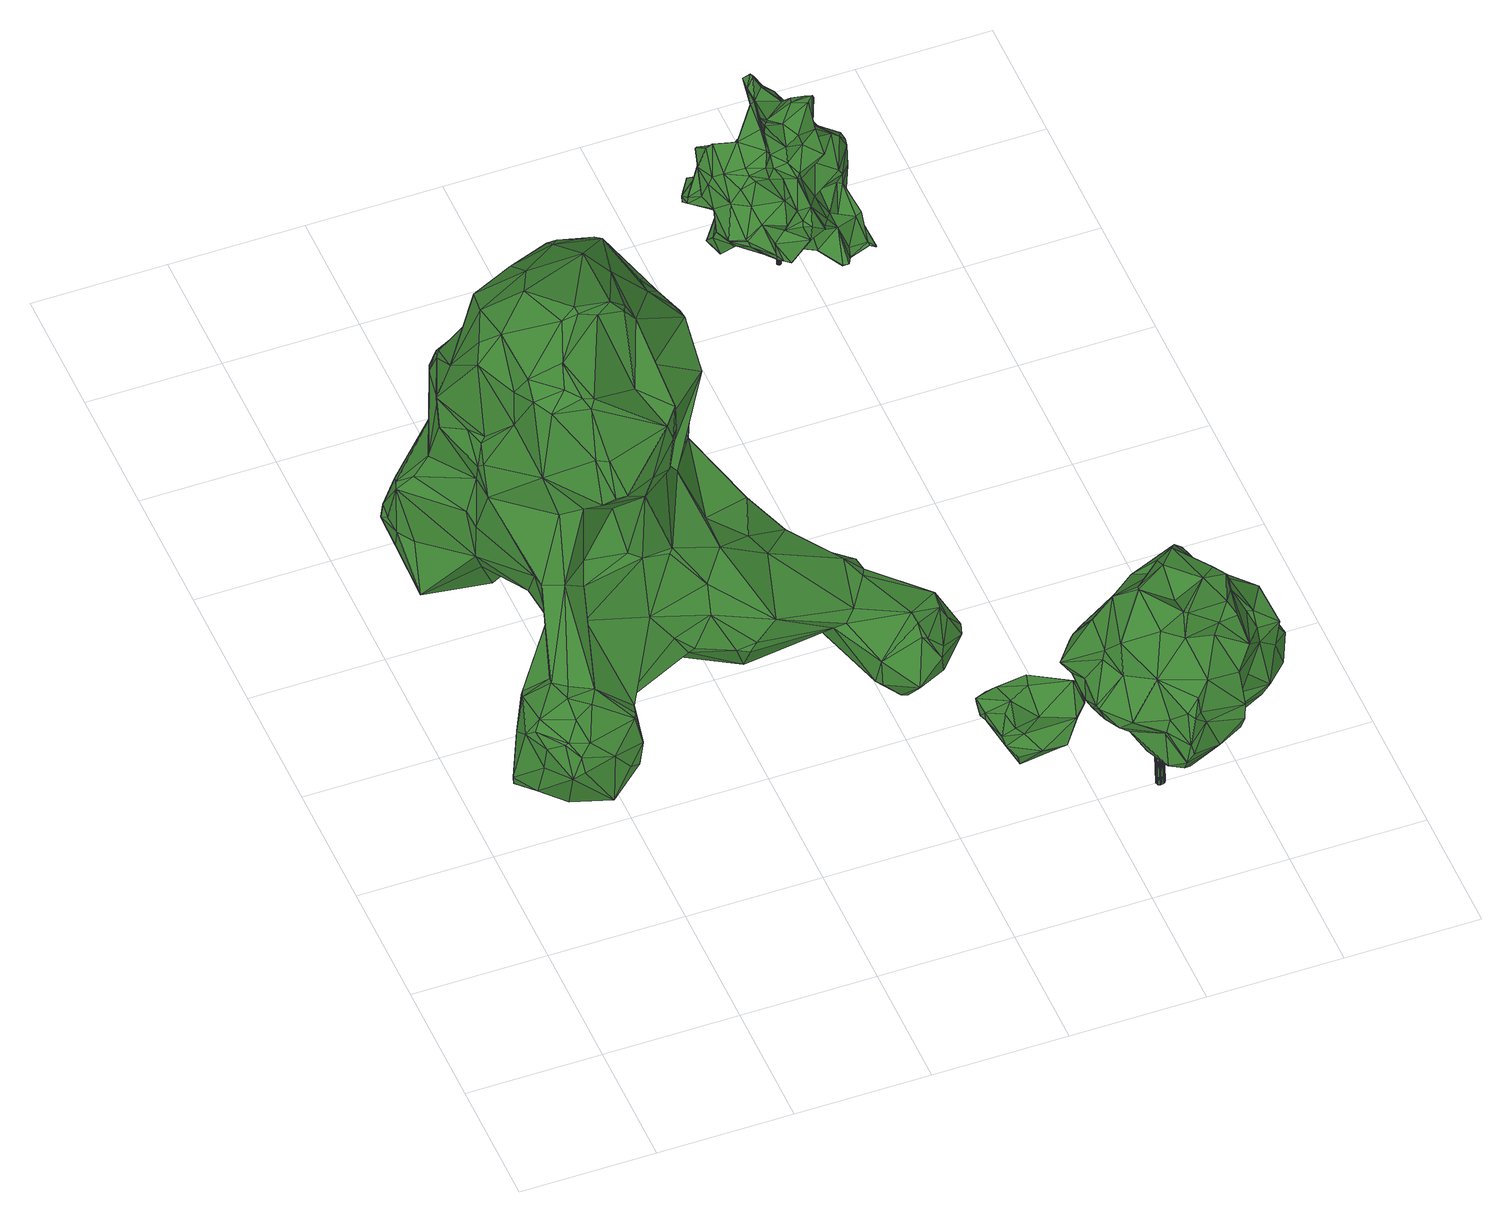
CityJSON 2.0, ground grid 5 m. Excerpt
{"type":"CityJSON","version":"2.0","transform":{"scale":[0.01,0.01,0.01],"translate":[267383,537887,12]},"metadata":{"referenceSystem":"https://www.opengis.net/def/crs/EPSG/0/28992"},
"CityObjects":{
"tree1":{"type":"SolitaryVegetationObject","attributes":{"gtid":218,"crown_width_m":15.6,"crown_median_z":18.34,"crown_r50_m":0.395,"crown_porosity":0.884,"trunk_H_m":5.6,"trunk_DBH_m":0.686,"trunk_radius_m":0.343,"trunk_base_height_m":12.74,"original_gtid":"218"},"geometry":[{"type":"Solid","lod":"3","boundaries":[[[[0,1,2]],[[3,1,0]],[[4,5,6]],[[7,8,9]],[[10,11,12]],[[13,14,15]],[[4,11,5]],[[16,17,18]],[[19,20,21]],[[22,23,24]],[[25,26,27]],[[28,27,26]],[[29,30,31]],[[32,33,34]],[[35,36,37]],[[38,39,40]],[[38,41,39]],[[21,42,43]],[[44,45,46]],[[47,48,49]],[[50,51,52]],[[53,54,55]],[[56,57,58]],[[59,60,61]],[[30,62,31]],[[45,18,17]],[[63,64,65]],[[19,66,67]],[[68,44,69]],[[44,46,69]],[[3,66,19]],[[70,71,72]],[[17,73,45]],[[74,71,73]],[[74,73,75]],[[76,34,77]],[[76,77,78]],[[3,19,79]],[[80,81,82]],[[83,13,76]],[[84,85,52]],[[86,87,18]],[[78,83,76]],[[78,54,83]],[[57,88,58]],[[89,56,90]],[[89,90,91]],[[92,93,94]],[[95,96,97]],[[98,55,99]],[[66,0,67]],[[22,2,1]],[[3,23,1]],[[96,100,101]],[[102,103,104]],[[105,106,107]],[[108,109,110]],[[5,111,6]],[[33,98,99]],[[20,42,21]],[[71,112,72]],[[113,114,115]],[[116,117,64]],[[86,118,87]],[[119,120,121]],[[38,40,41]],[[122,49,108]],[[123,124,125]],[[55,54,78]],[[126,35,127]],[[55,98,53]],[[128,129,130]],[[113,32,131]],[[93,132,133]],[[134,135,136]],[[137,138,139]],[[140,141,142]],[[143,144,139]],[[72,112,49]],[[55,78,99]],[[145,146,30]],[[146,147,30]],[[148,84,149]],[[8,120,150]],[[137,151,152]],[[70,153,154]],[[70,154,71]],[[53,98,114]],[[54,155,156]],[[157,155,54]],[[158,90,159]],[[160,161,67]],[[93,133,94]],[[75,141,162]],[[16,18,87]],[[163,114,113]],[[153,59,61]],[[153,61,154]],[[61,60,46]],[[32,115,33]],[[113,115,32]],[[142,16,140]],[[164,165,166]],[[167,168,169]],[[169,170,167]],[[114,98,115]],[[33,115,98]],[[171,172,173]],[[109,174,175]],[[109,175,176]],[[50,177,51]],[[178,136,135]],[[179,180,181]],[[179,164,180]],[[182,183,184]],[[134,185,186]],[[186,58,88]],[[186,88,134]],[[57,135,88]],[[178,187,188]],[[189,79,190]],[[180,132,191]],[[192,191,132]],[[178,193,187]],[[137,29,151]],[[194,177,50]],[[194,50,195]],[[196,197,198]],[[32,13,199]],[[88,135,134]],[[200,201,202]],[[30,29,137]],[[144,30,137]],[[100,39,41]],[[34,13,32]],[[139,144,137]],[[182,184,166]],[[152,138,137]],[[138,152,203]],[[203,152,178]],[[178,152,193]],[[56,58,204]],[[161,197,196]],[[111,198,197]],[[125,205,123]],[[206,205,125]],[[193,151,207]],[[193,152,151]],[[35,155,157]],[[37,155,35]],[[29,31,208]],[[203,209,138]],[[210,41,40]],[[203,135,57]],[[178,135,203]],[[143,139,91]],[[147,208,62]],[[211,212,52]],[[122,213,214]],[[215,213,122]],[[145,212,146]],[[89,57,56]],[[99,77,33]],[[33,77,34]],[[146,212,211]],[[147,62,30]],[[31,62,208]],[[179,181,216]],[[86,18,45]],[[183,90,56]],[[159,90,183]],[[217,51,218]],[[91,158,143]],[[188,136,178]],[[219,220,215]],[[199,13,221]],[[222,167,170]],[[164,133,180]],[[142,17,16]],[[99,78,77]],[[59,105,223]],[[46,73,61]],[[130,224,225]],[[226,96,227]],[[183,81,80]],[[164,184,80]],[[186,185,228]],[[229,185,134]],[[230,191,192]],[[84,200,85]],[[202,85,200]],[[190,79,231]],[[232,226,233]],[[186,228,204]],[[212,234,52]],[[130,129,235]],[[114,157,53]],[[110,236,237]],[[164,166,184]],[[183,204,81]],[[56,204,183]],[[81,204,228]],[[186,204,58]],[[207,237,236]],[[11,2,22]],[[82,81,228]],[[213,208,147]],[[151,29,219]],[[80,184,183]],[[192,238,190]],[[208,220,29]],[[219,29,220]],[[207,151,219]],[[122,108,215]],[[120,239,150]],[[240,239,120]],[[241,200,148]],[[84,148,200]],[[229,242,185]],[[243,244,162]],[[243,162,141]],[[100,96,245]],[[246,247,87]],[[75,142,141]],[[180,248,181]],[[73,17,249]],[[102,250,103]],[[230,192,251]],[[245,104,103]],[[252,253,224]],[[45,44,86]],[[12,63,65]],[[12,65,10]],[[108,174,109]],[[128,130,225]],[[6,0,4]],[[254,216,248]],[[255,159,256]],[[189,24,23]],[[110,109,176]],[[41,210,69]],[[66,3,0]],[[67,42,20]],[[67,0,160]],[[6,160,0]],[[177,257,258]],[[67,20,19]],[[24,11,22]],[[217,105,259]],[[153,259,105]],[[10,65,198]],[[54,156,83]],[[83,156,129]],[[5,11,10]],[[160,6,260]],[[24,12,11]],[[261,107,258]],[[111,5,10]],[[231,19,21]],[[108,112,174]],[[69,223,262]],[[245,226,232]],[[219,237,207]],[[130,263,224]],[[235,263,130]],[[264,250,102]],[[28,26,126]],[[101,262,107]],[[216,128,225]],[[118,86,68]],[[86,44,68]],[[158,91,90]],[[132,180,133]],[[176,123,236]],[[101,100,41]],[[197,160,260]],[[197,260,111]],[[174,265,175]],[[120,7,121]],[[225,253,195]],[[199,221,131]],[[89,209,57]],[[191,248,180]],[[261,258,257]],[[10,198,111]],[[107,218,258]],[[231,192,190]],[[245,96,226]],[[193,207,236]],[[170,192,132]],[[16,266,140]],[[190,238,189]],[[32,199,131]],[[220,267,215]],[[232,150,104]],[[215,267,213]],[[195,50,202]],[[28,268,227]],[[114,163,157]],[[181,248,216]],[[252,257,177]],[[139,209,89]],[[183,182,159]],[[125,171,206]],[[222,170,92]],[[148,149,241]],[[170,93,92]],[[238,169,24]],[[177,195,253]],[[177,253,252]],[[119,121,254]],[[245,232,104]],[[254,269,128]],[[96,95,227]],[[128,216,254]],[[161,160,197]],[[16,87,266]],[[101,107,97]],[[261,97,107]],[[8,15,9]],[[51,177,258]],[[9,15,269]],[[141,140,270]],[[141,270,243]],[[21,43,230]],[[28,126,268]],[[67,161,43]],[[67,43,42]],[[117,271,64]],[[255,165,202]],[[244,265,162]],[[129,14,83]],[[83,14,13]],[[211,272,146]],[[150,102,104]],[[225,179,216]],[[39,100,245]],[[103,39,245]],[[232,233,150]],[[60,69,46]],[[43,240,230]],[[119,240,120]],[[196,198,271]],[[110,237,108]],[[21,251,231]],[[21,230,251]],[[217,272,211]],[[105,107,223]],[[43,161,240]],[[243,247,246]],[[171,273,206]],[[153,105,59]],[[108,49,112]],[[75,265,74]],[[162,265,75]],[[221,274,131]],[[147,146,272]],[[76,13,34]],[[262,223,107]],[[60,223,69]],[[59,223,60]],[[217,211,51]],[[158,200,241]],[[158,241,144]],[[144,241,30]],[[269,254,7]],[[269,7,9]],[[224,263,252]],[[202,50,85]],[[8,150,233]],[[57,209,203]],[[235,156,155]],[[12,24,169]],[[189,238,24]],[[12,169,168]],[[103,250,39]],[[22,1,23]],[[111,260,6]],[[7,120,8]],[[116,273,275]],[[116,167,273]],[[191,230,248]],[[246,116,275]],[[276,126,127]],[[129,128,14]],[[128,15,14]],[[277,47,272]],[[147,272,47]],[[166,256,182]],[[52,51,211]],[[231,251,192]],[[254,121,7]],[[278,244,172]],[[74,265,112]],[[112,265,174]],[[118,40,279]],[[252,263,25]],[[27,252,25]],[[273,167,222]],[[246,275,173]],[[116,246,117]],[[0,2,4]],[[4,2,11]],[[243,246,173]],[[28,95,27]],[[37,26,235]],[[41,262,101]],[[69,262,41]],[[235,155,37]],[[85,50,52]],[[92,280,185]],[[138,209,139]],[[144,143,158]],[[201,200,158]],[[201,158,159]],[[150,239,102]],[[256,165,255]],[[256,166,165]],[[228,280,82]],[[92,185,222]],[[68,281,118]],[[119,254,248]],[[273,222,185]],[[228,185,280]],[[282,233,227]],[[221,13,15]],[[177,194,283]],[[195,283,194]],[[195,177,283]],[[170,284,192]],[[238,192,284]],[[134,136,229]],[[258,218,51]],[[247,243,266]],[[247,266,87]],[[71,154,73]],[[74,112,71]],[[61,73,154]],[[45,73,46]],[[279,285,118]],[[117,285,279]],[[118,285,87]],[[246,285,117]],[[87,285,246]],[[93,170,132]],[[214,47,49]],[[213,47,214]],[[139,89,91]],[[147,47,213]],[[17,286,249]],[[65,64,198]],[[198,64,271]],[[227,95,28]],[[227,233,226]],[[240,119,248]],[[240,248,230]],[[264,287,271]],[[264,271,250]],[[116,64,167]],[[126,276,233]],[[276,221,15]],[[276,15,8]],[[101,97,96]],[[266,243,270]],[[266,270,140]],[[218,106,217]],[[218,107,106]],[[105,217,106]],[[278,171,125]],[[269,15,128]],[[159,182,256]],[[73,249,286]],[[185,242,273]],[[273,242,206]],[[82,280,80]],[[280,92,164]],[[80,280,164]],[[195,165,179]],[[195,179,225]],[[159,255,201]],[[202,201,255]],[[40,118,281]],[[40,281,210]],[[69,210,281]],[[35,26,36]],[[126,26,35]],[[157,54,53]],[[238,284,169]],[[63,168,64]],[[25,263,26]],[[263,235,26]],[[213,267,208]],[[212,145,234]],[[75,286,142]],[[257,27,97]],[[27,257,252]],[[257,97,261]],[[27,95,97]],[[72,288,70]],[[173,172,243]],[[35,274,127]],[[127,274,276]],[[113,274,163]],[[131,274,113]],[[221,276,274]],[[169,284,170]],[[12,168,63]],[[75,73,286]],[[17,142,286]],[[215,108,237]],[[215,237,219]],[[124,176,175]],[[36,26,37]],[[187,236,188]],[[123,188,236]],[[176,236,110]],[[274,157,163]],[[274,35,157]],[[229,188,289]],[[187,193,236]],[[229,290,242]],[[229,289,290]],[[291,195,202]],[[49,122,214]],[[224,253,225]],[[167,64,168]],[[164,179,165]],[[164,94,133]],[[291,202,165]],[[291,165,195]],[[124,123,176]],[[277,272,259]],[[272,217,259]],[[277,259,48]],[[68,69,281]],[[220,208,267]],[[229,136,188]],[[277,48,47]],[[268,282,227]],[[243,172,244]],[[259,153,288]],[[268,126,282]],[[196,271,287]],[[117,292,271]],[[250,271,292]],[[250,292,39]],[[279,292,117]],[[40,39,292]],[[40,292,279]],[[164,92,94]],[[196,287,161]],[[161,287,240]],[[240,287,239]],[[102,239,287]],[[264,102,287]],[[30,241,293]],[[52,234,84]],[[149,84,234]],[[145,30,293]],[[235,129,156]],[[8,233,276]],[[282,126,233]],[[70,288,153]],[[275,273,171]],[[275,171,173]],[[205,206,290]],[[205,290,289]],[[242,290,206]],[[125,124,278]],[[244,278,265]],[[175,265,278]],[[175,278,124]],[[278,172,171]],[[259,288,48]],[[49,288,72]],[[48,288,49]],[[205,289,123]],[[289,188,123]],[[145,293,149]],[[293,241,149]],[[23,3,79]],[[23,79,189]],[[149,234,145]],[[231,79,19]],[[294,295,296]],[[294,296,297]],[[297,296,298]],[[297,298,299]],[[296,295,300]],[[296,300,298]],[[298,300,301]],[[298,301,299]],[[300,295,302]],[[300,302,301]],[[301,302,303]],[[301,303,299]],[[302,295,304]],[[302,304,303]],[[303,304,305]],[[303,305,299]],[[304,295,306]],[[304,306,305]],[[305,306,307]],[[305,307,299]],[[306,295,308]],[[306,308,307]],[[307,308,309]],[[307,309,299]],[[308,295,310]],[[308,310,309]],[[309,310,311]],[[309,311,299]],[[310,295,312]],[[310,312,311]],[[311,312,313]],[[311,313,299]],[[312,295,314]],[[312,314,313]],[[313,314,315]],[[313,315,299]],[[314,295,316]],[[314,316,315]],[[315,316,317]],[[315,317,299]],[[316,295,318]],[[316,318,317]],[[317,318,319]],[[317,319,299]],[[318,295,320]],[[318,320,319]],[[319,320,321]],[[319,321,299]],[[320,295,322]],[[320,322,321]],[[321,322,323]],[[321,323,299]],[[322,295,324]],[[322,324,323]],[[323,324,325]],[[323,325,299]],[[324,295,326]],[[324,326,325]],[[325,326,327]],[[325,327,299]],[[326,295,328]],[[326,328,327]],[[327,328,329]],[[327,329,299]],[[328,295,330]],[[328,330,329]],[[329,330,331]],[[329,331,299]],[[330,295,332]],[[330,332,331]],[[331,332,333]],[[331,333,299]],[[332,295,334]],[[332,334,333]],[[333,334,335]],[[333,335,299]],[[334,295,336]],[[334,336,335]],[[335,336,337]],[[335,337,299]],[[336,295,338]],[[336,338,337]],[[337,338,339]],[[337,339,299]],[[338,295,340]],[[338,340,339]],[[339,340,341]],[[339,341,299]],[[340,295,342]],[[340,342,341]],[[341,342,343]],[[341,343,299]],[[342,295,294]],[[342,294,343]],[[343,294,297]],[[343,297,299]]]]}]},
"tree2":{"type":"SolitaryVegetationObject","attributes":{"gtid":404,"crown_width_m":8.25,"crown_median_z":17.78,"crown_r50_m":0.301,"crown_porosity":0.907,"trunk_H_m":5.04,"trunk_DBH_m":0.316,"trunk_radius_m":0.158,"trunk_base_height_m":12.74,"original_gtid":"405"},"geometry":[{"type":"Solid","lod":"3","boundaries":[[[[344,345,346]],[[347,348,349]],[[350,351,352]],[[353,354,355]],[[352,349,356]],[[346,357,344]],[[358,359,360]],[[351,361,352]],[[362,363,364]],[[365,366,367]],[[368,348,369]],[[370,371,372]],[[359,369,373]],[[374,375,376]],[[377,374,376]],[[378,379,380]],[[381,382,383]],[[369,347,373]],[[384,385,386]],[[387,388,389]],[[390,391,392]],[[393,394,395]],[[393,396,397]],[[398,399,400]],[[401,402,403]],[[404,405,371]],[[406,407,408]],[[405,409,410]],[[375,411,376]],[[412,413,414]],[[415,380,416]],[[365,379,378]],[[378,380,417]],[[418,419,420]],[[421,422,385]],[[423,424,425]],[[424,426,425]],[[427,420,428]],[[427,429,430]],[[430,429,431]],[[432,433,397]],[[434,435,436]],[[413,437,438]],[[403,402,439]],[[440,384,441]],[[442,443,444]],[[445,446,447]],[[447,446,344]],[[349,348,356]],[[400,448,449]],[[372,377,450]],[[451,452,453]],[[454,455,401]],[[361,351,456]],[[386,457,458]],[[459,457,386]],[[445,432,460]],[[353,461,462]],[[461,463,462]],[[368,356,348]],[[396,464,460]],[[465,429,466]],[[419,467,437]],[[468,469,470]],[[397,394,393]],[[471,472,434]],[[473,452,400]],[[400,452,451]],[[402,401,455]],[[349,361,474]],[[475,412,414]],[[455,454,476]],[[435,412,436]],[[477,478,440]],[[374,377,479]],[[420,430,480]],[[393,481,464]],[[374,479,421]],[[347,369,348]],[[385,473,482]],[[385,482,386]],[[483,373,355]],[[484,354,353]],[[480,430,431]],[[480,431,458]],[[404,409,405]],[[413,412,465]],[[435,465,412]],[[485,486,487]],[[488,357,346]],[[425,463,489]],[[388,478,477]],[[375,490,411]],[[491,482,473]],[[390,395,492]],[[493,494,448]],[[495,420,480]],[[444,443,371]],[[386,482,459]],[[368,369,414]],[[369,475,414]],[[496,456,351]],[[377,497,498]],[[377,498,479]],[[499,498,497]],[[433,432,488]],[[464,500,501]],[[433,502,394]],[[465,477,440]],[[503,488,504]],[[393,464,396]],[[437,467,438]],[[440,478,391]],[[373,483,359]],[[505,450,506]],[[430,420,427]],[[438,414,413]],[[368,414,438]],[[469,439,507]],[[432,508,488]],[[415,417,380]],[[492,391,390]],[[395,390,393]],[[355,354,483]],[[434,501,435]],[[411,509,376]],[[506,509,411]],[[498,453,479]],[[498,499,453]],[[510,469,507]],[[511,512,496]],[[363,496,512]],[[470,469,510]],[[387,389,513]],[[513,500,387]],[[481,387,464]],[[505,489,409]],[[449,514,495]],[[502,395,394]],[[465,440,429]],[[458,431,386]],[[375,515,490]],[[397,433,394]],[[516,517,518]],[[460,397,396]],[[432,397,460]],[[508,357,488]],[[519,493,520]],[[504,488,346]],[[380,379,365]],[[521,372,443]],[[522,515,523]],[[449,448,494]],[[376,524,450]],[[506,450,524]],[[525,446,445]],[[454,526,527]],[[507,476,510]],[[382,454,401]],[[496,362,456]],[[496,351,511]],[[377,372,497]],[[471,436,528]],[[471,434,436]],[[523,421,529]],[[456,362,530]],[[508,447,357]],[[363,409,364]],[[476,454,527]],[[505,409,404]],[[383,531,416]],[[352,361,349]],[[474,361,456]],[[421,523,374]],[[445,447,432]],[[520,532,533]],[[520,533,406]],[[511,405,512]],[[415,416,531]],[[371,405,534]],[[378,417,535]],[[533,532,511]],[[370,404,371]],[[536,537,470]],[[356,408,538]],[[485,487,484]],[[349,474,355]],[[365,539,380]],[[416,380,539]],[[491,540,457]],[[488,503,490]],[[488,490,515]],[[456,530,474]],[[382,526,454]],[[353,541,461]],[[542,543,462]],[[544,545,546]],[[516,545,544]],[[363,362,496]],[[403,531,401]],[[517,544,547]],[[401,531,382]],[[539,381,416]],[[399,548,549]],[[518,366,550]],[[550,366,365]],[[378,550,365]],[[372,450,370]],[[388,477,389]],[[537,516,518]],[[489,505,425]],[[489,364,409]],[[488,522,433]],[[403,415,531]],[[383,382,531]],[[551,461,541]],[[551,489,461]],[[489,551,364]],[[528,487,552]],[[367,366,547]],[[517,547,366]],[[516,537,553]],[[497,521,499]],[[468,554,439]],[[547,544,367]],[[371,443,372]],[[497,372,521]],[[366,518,517]],[[544,517,516]],[[494,493,519]],[[425,505,423]],[[491,400,540]],[[442,398,451]],[[442,451,499]],[[349,355,347]],[[471,552,486]],[[424,555,345]],[[476,536,510]],[[468,439,469]],[[462,484,353]],[[345,503,504]],[[346,345,504]],[[490,345,556]],[[416,381,383]],[[535,468,557]],[[528,552,471]],[[470,557,468]],[[558,438,467]],[[511,350,533]],[[406,519,520]],[[532,520,548]],[[360,359,483]],[[483,354,484]],[[487,483,484]],[[499,521,442]],[[544,546,367]],[[386,441,384]],[[398,400,451]],[[536,553,537]],[[551,541,530]],[[530,541,353]],[[345,543,424]],[[407,538,408]],[[377,376,450]],[[558,559,408]],[[558,408,438]],[[347,355,373]],[[420,495,514]],[[420,514,418]],[[465,389,477]],[[387,500,464]],[[495,480,457]],[[432,447,508]],[[351,350,511]],[[513,435,500]],[[501,500,435]],[[560,453,452]],[[560,452,473]],[[418,519,406]],[[522,488,515]],[[447,344,357]],[[460,501,472]],[[460,472,445]],[[525,472,471]],[[445,472,525]],[[533,350,407]],[[350,538,407]],[[479,422,421]],[[424,542,426]],[[391,492,384]],[[459,482,491]],[[406,533,407]],[[353,474,530]],[[422,560,473]],[[521,443,442]],[[355,474,353]],[[417,415,561]],[[419,418,559]],[[449,519,514]],[[449,494,519]],[[514,519,418]],[[400,491,473]],[[492,395,529]],[[390,392,393]],[[481,393,392]],[[458,457,480]],[[466,429,427]],[[463,426,542]],[[536,470,510]],[[374,523,375]],[[459,491,457]],[[413,466,437]],[[427,437,466]],[[465,466,413]],[[440,441,429]],[[527,536,476]],[[527,553,536]],[[546,527,526]],[[527,546,553]],[[431,441,386]],[[554,403,439]],[[553,545,516]],[[356,538,352]],[[350,352,538]],[[545,553,546]],[[532,548,511]],[[534,511,548]],[[434,472,501]],[[562,385,492]],[[492,385,384]],[[421,385,562]],[[421,562,492]],[[473,385,422]],[[403,554,561]],[[453,422,479]],[[485,484,462]],[[360,487,528]],[[417,561,535]],[[419,559,467]],[[558,467,559]],[[345,344,543]],[[462,463,542]],[[490,503,345]],[[460,464,501]],[[461,489,463]],[[499,451,453]],[[556,411,490]],[[423,411,556]],[[534,548,444]],[[534,405,511]],[[364,551,530]],[[364,530,362]],[[426,463,425]],[[431,429,441]],[[520,549,548]],[[404,450,505]],[[370,450,404]],[[535,550,378]],[[520,493,549]],[[442,399,398]],[[444,399,442]],[[356,563,408]],[[368,563,356]],[[528,436,564]],[[358,360,564]],[[528,564,360]],[[358,564,475]],[[475,564,412]],[[539,365,367]],[[483,487,360]],[[371,534,444]],[[476,507,439]],[[455,439,402]],[[476,439,455]],[[522,523,395]],[[515,375,523]],[[363,410,409]],[[399,549,493]],[[446,565,566]],[[471,565,525]],[[403,561,415]],[[446,525,565]],[[412,564,436]],[[485,566,565]],[[495,540,449]],[[400,449,540]],[[493,448,399]],[[457,540,495]],[[399,448,400]],[[485,462,566]],[[485,565,486]],[[344,446,543]],[[446,566,543]],[[358,369,359]],[[358,475,369]],[[438,563,368]],[[408,563,438]],[[406,559,418]],[[408,559,406]],[[512,410,363]],[[505,506,423]],[[444,548,399]],[[524,376,509]],[[423,506,411]],[[470,567,557]],[[550,567,518]],[[539,367,568]],[[392,391,478]],[[392,478,388]],[[481,392,387]],[[388,387,392]],[[465,513,389]],[[465,435,513]],[[502,522,395]],[[384,440,391]],[[565,471,486]],[[552,487,486]],[[535,561,468]],[[468,561,554]],[[524,509,506]],[[405,410,512]],[[539,568,381]],[[382,568,526]],[[382,381,568]],[[367,546,568]],[[526,568,546]],[[523,529,395]],[[492,529,421]],[[419,428,420]],[[427,428,437]],[[437,428,419]],[[462,543,566]],[[433,522,502]],[[542,424,543]],[[422,453,560]],[[423,555,424]],[[345,555,556]],[[556,555,423]],[[537,567,470]],[[537,518,567]],[[557,567,535]],[[535,567,550]],[[569,570,571]],[[569,571,572]],[[572,571,573]],[[572,573,574]],[[571,570,575]],[[571,575,573]],[[573,575,576]],[[573,576,574]],[[575,570,577]],[[575,577,576]],[[576,577,578]],[[576,578,574]],[[577,570,579]],[[577,579,578]],[[578,579,580]],[[578,580,574]],[[579,570,581]],[[579,581,580]],[[580,581,582]],[[580,582,574]],[[581,570,583]],[[581,583,582]],[[582,583,584]],[[582,584,574]],[[583,570,585]],[[583,585,584]],[[584,585,586]],[[584,586,574]],[[585,570,587]],[[585,587,586]],[[586,587,588]],[[586,588,574]],[[587,570,589]],[[587,589,588]],[[588,589,590]],[[588,590,574]],[[589,570,591]],[[589,591,590]],[[590,591,592]],[[590,592,574]],[[591,570,593]],[[591,593,592]],[[592,593,594]],[[592,594,574]],[[593,570,595]],[[593,595,594]],[[594,595,596]],[[594,596,574]],[[595,570,597]],[[595,597,596]],[[596,597,598]],[[596,598,574]],[[597,570,599]],[[597,599,598]],[[598,599,600]],[[598,600,574]],[[599,570,601]],[[599,601,600]],[[600,601,602]],[[600,602,574]],[[601,570,603]],[[601,603,602]],[[602,603,604]],[[602,604,574]],[[603,570,605]],[[603,605,604]],[[604,605,606]],[[604,606,574]],[[605,570,607]],[[605,607,606]],[[606,607,608]],[[606,608,574]],[[607,570,609]],[[607,609,608]],[[608,609,610]],[[608,610,574]],[[609,570,611]],[[609,611,610]],[[610,611,612]],[[610,612,574]],[[611,570,613]],[[611,613,612]],[[612,613,614]],[[612,614,574]],[[613,570,615]],[[613,615,614]],[[614,615,616]],[[614,616,574]],[[615,570,617]],[[615,617,616]],[[616,617,618]],[[616,618,574]],[[617,570,569]],[[617,569,618]],[[618,569,572]],[[618,572,574]]]]}]},
"tree3":{"type":"SolitaryVegetationObject","attributes":{"gtid":486,"crown_width_m":5.61,"crown_median_z":16.42,"crown_r50_m":0.243,"crown_porosity":0.904,"trunk_H_m":3.74,"trunk_DBH_m":0.168,"trunk_radius_m":0.0839,"trunk_base_height_m":12.68,"original_gtid":"488"},"geometry":[{"type":"Solid","lod":"3","boundaries":[[[[619,620,621]],[[622,623,624]],[[625,624,623]],[[626,627,628]],[[629,630,631]],[[632,633,634]],[[635,633,632]],[[636,637,638]],[[639,640,641]],[[642,643,644]],[[645,646,647]],[[645,647,648]],[[631,649,639]],[[650,651,652]],[[642,653,654]],[[655,656,657]],[[658,659,660]],[[661,662,663]],[[664,665,666]],[[667,668,669]],[[630,670,671]],[[672,673,624]],[[672,624,674]],[[675,676,677]],[[678,679,680]],[[655,657,681]],[[664,682,665]],[[625,623,683]],[[684,685,686]],[[687,667,688]],[[674,689,690]],[[679,691,692]],[[639,641,631]],[[693,694,695]],[[696,697,698]],[[699,654,653]],[[692,700,652]],[[701,654,702]],[[624,703,674]],[[704,705,696]],[[706,705,704]],[[684,707,708]],[[709,624,673]],[[710,659,711]],[[710,711,712]],[[713,714,715]],[[635,716,717]],[[696,705,697]],[[718,719,720]],[[718,721,719]],[[681,722,655]],[[723,724,725]],[[726,727,695]],[[650,717,680]],[[635,717,650]],[[728,656,729]],[[710,730,731]],[[732,733,676]],[[734,735,632]],[[736,646,737]],[[635,735,716]],[[675,732,676]],[[676,733,677]],[[738,675,739]],[[644,643,733]],[[740,741,742]],[[677,724,743]],[[652,635,650]],[[744,711,658]],[[659,745,660]],[[651,692,652]],[[746,747,748]],[[651,650,680]],[[749,750,741]],[[751,750,752]],[[753,668,666]],[[666,665,753]],[[622,709,688]],[[664,666,667]],[[747,746,754]],[[746,755,754]],[[624,625,756]],[[660,757,658]],[[658,711,659]],[[669,758,759]],[[760,761,686]],[[704,762,763]],[[649,764,619]],[[765,766,767]],[[768,767,766]],[[769,730,770]],[[771,724,755]],[[770,772,769]],[[680,692,651]],[[628,721,773]],[[719,693,756]],[[774,775,776]],[[704,763,706]],[[777,778,779]],[[780,779,778]],[[781,782,783]],[[709,673,784]],[[785,621,620]],[[786,655,671]],[[787,682,759]],[[758,788,787]],[[729,789,790]],[[729,779,789]],[[758,787,759]],[[791,792,793]],[[758,636,794]],[[669,682,664]],[[712,792,791]],[[684,708,685]],[[791,713,712]],[[731,730,795]],[[796,795,730]],[[767,785,620]],[[797,757,798]],[[660,798,757]],[[773,799,753]],[[635,632,735]],[[780,774,800]],[[776,800,774]],[[760,689,641]],[[760,641,640]],[[801,775,773]],[[802,690,792]],[[802,792,744]],[[620,765,767]],[[803,804,805]],[[768,806,807]],[[766,806,768]],[[808,661,809]],[[808,809,723]],[[785,810,621]],[[811,812,800]],[[667,687,813]],[[637,667,813]],[[814,815,816]],[[817,815,814]],[[646,645,801]],[[765,620,619]],[[685,760,686]],[[818,783,782]],[[750,751,819]],[[723,809,724]],[[743,724,809]],[[737,750,819]],[[722,630,671]],[[683,720,756]],[[819,751,820]],[[667,637,668]],[[652,633,635]],[[687,688,784]],[[671,655,722]],[[631,630,649]],[[760,821,689]],[[759,682,669]],[[794,636,749]],[[628,727,726]],[[714,713,822]],[[823,627,774]],[[787,773,753]],[[675,738,732]],[[675,743,739]],[[675,677,743]],[[638,752,750]],[[760,685,793]],[[681,807,722]],[[657,807,681]],[[699,824,654]],[[773,775,628]],[[766,764,806]],[[638,750,749]],[[801,773,788]],[[787,788,773]],[[744,825,802]],[[787,753,682]],[[784,688,709]],[[714,707,634]],[[732,826,827]],[[828,699,829]],[[753,665,682]],[[830,752,638]],[[831,707,684]],[[698,757,797]],[[698,797,696]],[[706,763,637]],[[719,694,693]],[[685,707,714]],[[721,694,719]],[[669,664,667]],[[795,820,832]],[[684,686,761]],[[740,646,833]],[[799,669,753]],[[669,799,834]],[[640,649,619]],[[640,639,649]],[[767,768,661]],[[835,836,837]],[[638,637,762]],[[648,838,839]],[[716,771,840]],[[755,840,771]],[[660,745,798]],[[794,749,841]],[[741,841,749]],[[828,819,842]],[[755,748,840]],[[755,746,748]],[[631,703,629]],[[733,643,677]],[[838,829,642]],[[828,829,838]],[[659,731,745]],[[710,731,659]],[[819,828,843]],[[736,843,828]],[[736,647,646]],[[775,839,776]],[[775,626,628]],[[831,767,844]],[[793,822,791]],[[633,652,700]],[[807,790,662]],[[807,662,768]],[[767,684,785]],[[838,647,736]],[[838,648,647]],[[790,728,729]],[[674,703,689]],[[685,714,822]],[[779,811,789]],[[700,845,633]],[[808,723,734]],[[804,846,656]],[[721,799,773]],[[715,633,845]],[[847,712,713]],[[624,848,629]],[[628,694,721]],[[811,800,849]],[[764,766,619]],[[765,619,766]],[[691,700,692]],[[695,727,850]],[[771,735,723]],[[815,769,816]],[[783,769,781]],[[816,769,783]],[[818,816,783]],[[691,781,769]],[[701,724,643]],[[737,819,736]],[[736,819,843]],[[624,629,703]],[[769,815,796]],[[851,705,706]],[[767,661,808]],[[819,824,842]],[[697,705,851]],[[852,853,747]],[[748,747,853]],[[684,810,785]],[[767,831,684]],[[661,743,809]],[[828,824,699]],[[828,842,824]],[[641,689,703]],[[641,703,631]],[[840,748,853]],[[792,821,793]],[[760,793,821]],[[663,662,854]],[[634,707,831]],[[666,688,667]],[[769,772,691]],[[855,811,849]],[[672,856,673]],[[791,822,713]],[[634,831,632]],[[734,632,831]],[[653,642,829]],[[697,825,698]],[[779,857,858]],[[628,726,694]],[[855,739,854]],[[859,799,718]],[[776,826,800]],[[827,733,732]],[[770,712,847]],[[860,655,786]],[[734,844,808]],[[831,844,734]],[[860,656,655]],[[861,742,750]],[[750,742,741]],[[823,835,837]],[[701,862,724]],[[702,754,862]],[[702,862,701]],[[863,668,637]],[[863,637,859]],[[636,859,637]],[[698,864,757]],[[658,757,864]],[[763,762,637]],[[820,751,832]],[[654,865,702]],[[754,702,865]],[[696,762,704]],[[797,762,696]],[[695,850,848]],[[638,762,797]],[[852,747,754]],[[852,754,865]],[[865,817,866]],[[865,866,852]],[[867,866,817]],[[727,670,850]],[[638,749,636]],[[850,670,630]],[[868,837,727]],[[657,656,807]],[[786,837,777]],[[729,656,846]],[[839,826,776]],[[827,826,839]],[[805,777,858]],[[805,858,857]],[[738,800,826]],[[738,826,732]],[[779,858,777]],[[846,869,729]],[[857,729,869]],[[857,779,729]],[[807,656,728]],[[790,807,728]],[[718,799,721]],[[685,822,793]],[[761,810,684]],[[622,688,666]],[[789,811,855]],[[828,838,736]],[[868,627,837]],[[724,677,643]],[[653,829,699]],[[798,745,870]],[[695,694,726]],[[756,720,719]],[[840,717,716]],[[853,717,840]],[[823,837,627]],[[654,643,642]],[[624,709,622]],[[850,630,848]],[[808,844,767]],[[861,750,737]],[[669,668,753]],[[693,695,848]],[[768,662,661]],[[622,683,623]],[[701,643,654]],[[820,796,824]],[[722,871,630]],[[764,630,871]],[[764,871,806]],[[807,806,871]],[[722,807,871]],[[801,645,775]],[[760,640,810]],[[839,775,645]],[[839,645,648]],[[656,860,804]],[[691,772,700]],[[869,803,857]],[[804,803,846]],[[846,803,869]],[[851,706,637]],[[817,824,815]],[[654,824,817]],[[772,770,845]],[[756,848,624]],[[788,833,801]],[[646,801,833]],[[782,872,818]],[[816,818,872]],[[816,872,814]],[[811,779,812]],[[800,812,780]],[[779,780,812]],[[867,814,872]],[[867,817,814]],[[795,832,731]],[[745,731,870]],[[629,848,630]],[[658,825,744]],[[813,672,802]],[[689,821,690]],[[673,856,784]],[[825,658,864]],[[825,864,698]],[[761,760,810]],[[724,862,755]],[[649,630,764]],[[795,796,820]],[[755,862,754]],[[743,661,663]],[[743,663,739]],[[756,693,848]],[[797,798,830]],[[638,797,830]],[[784,873,687]],[[739,855,738]],[[790,789,855]],[[872,782,874]],[[836,777,837]],[[855,849,738]],[[738,849,800]],[[671,670,786]],[[837,786,670]],[[837,670,727]],[[834,636,758]],[[758,669,834]],[[772,845,700]],[[720,859,718]],[[733,827,644]],[[790,875,662]],[[838,644,839]],[[827,839,644]],[[838,642,644]],[[697,802,825]],[[713,715,847]],[[633,715,634]],[[714,634,715]],[[734,723,735]],[[678,853,852]],[[852,876,678]],[[820,824,819]],[[796,815,824]],[[823,774,835]],[[835,774,780]],[[834,799,636]],[[636,799,859]],[[821,792,690]],[[802,697,851]],[[802,851,813]],[[813,856,672]],[[711,744,792]],[[792,712,711]],[[674,690,672]],[[802,672,690]],[[712,730,710]],[[770,730,712]],[[796,730,769]],[[619,810,640]],[[621,810,619]],[[731,752,870]],[[751,752,731]],[[798,870,752]],[[830,798,752]],[[863,720,668]],[[863,859,720]],[[683,668,720]],[[622,666,668]],[[622,668,683]],[[817,865,654]],[[876,852,866]],[[876,866,867]],[[680,679,692]],[[813,687,873]],[[813,851,637]],[[856,813,873]],[[856,873,784]],[[771,725,724]],[[723,725,771]],[[663,854,739]],[[861,646,742]],[[861,737,646]],[[646,740,742]],[[771,716,735]],[[835,778,836]],[[731,832,751]],[[836,778,777]],[[691,679,877]],[[727,628,627]],[[868,727,627]],[[847,845,770]],[[715,845,847]],[[685,708,707]],[[835,780,778]],[[775,774,626]],[[741,878,841]],[[740,878,741]],[[680,717,678]],[[853,678,717]],[[867,877,876]],[[678,877,679]],[[876,877,678]],[[877,781,691]],[[740,833,788]],[[790,855,875]],[[854,662,875]],[[854,875,855]],[[626,774,627]],[[841,878,794]],[[794,878,758]],[[758,878,788]],[[740,788,878]],[[625,683,756]],[[786,805,860]],[[803,805,857]],[[777,805,786]],[[860,805,804]],[[782,781,874]],[[872,874,867]],[[877,874,781]],[[867,874,877]],[[879,880,881]],[[879,881,882]],[[882,881,883]],[[882,883,884]],[[881,880,885]],[[881,885,883]],[[883,885,886]],[[883,886,884]],[[885,880,887]],[[885,887,886]],[[886,887,888]],[[886,888,884]],[[887,880,889]],[[887,889,888]],[[888,889,890]],[[888,890,884]],[[889,880,891]],[[889,891,890]],[[890,891,892]],[[890,892,884]],[[891,880,893]],[[891,893,892]],[[892,893,894]],[[892,894,884]],[[893,880,895]],[[893,895,894]],[[894,895,896]],[[894,896,884]],[[895,880,897]],[[895,897,896]],[[896,897,898]],[[896,898,884]],[[897,880,899]],[[897,899,898]],[[898,899,900]],[[898,900,884]],[[899,880,901]],[[899,901,900]],[[900,901,902]],[[900,902,884]],[[901,880,903]],[[901,903,902]],[[902,903,904]],[[902,904,884]],[[903,880,905]],[[903,905,904]],[[904,905,906]],[[904,906,884]],[[905,880,907]],[[905,907,906]],[[906,907,908]],[[906,908,884]],[[907,880,909]],[[907,909,908]],[[908,909,910]],[[908,910,884]],[[909,880,911]],[[909,911,910]],[[910,911,912]],[[910,912,884]],[[911,880,913]],[[911,913,912]],[[912,913,914]],[[912,914,884]],[[913,880,915]],[[913,915,914]],[[914,915,916]],[[914,916,884]],[[915,880,917]],[[915,917,916]],[[916,917,918]],[[916,918,884]],[[917,880,919]],[[917,919,918]],[[918,919,920]],[[918,920,884]],[[919,880,921]],[[919,921,920]],[[920,921,922]],[[920,922,884]],[[921,880,923]],[[921,923,922]],[[922,923,924]],[[922,924,884]],[[923,880,925]],[[923,925,924]],[[924,925,926]],[[924,926,884]],[[925,880,927]],[[925,927,926]],[[926,927,928]],[[926,928,884]],[[927,880,879]],[[927,879,928]],[[928,879,882]],[[928,882,884]]]]}]}
},
"vertices":[
[259,924,419],[250,974,540],[201,1017,498],[287,919,518],[202,1046,380],[122,1132,281],[195,1088,231],[995,1281,423],[1044,1342,279],[1035,1255,427],[161,1198,427],[152,1091,519],[197,1233,548],[1440,1076,395],[1380,1249,440],[1343,1268,413],[91,2136,460],[232,2334,332],[220,2236,276],[412,925,472],[474,934,392],[536,979,440],[177,1061,550],[261,972,546],[202,1088,574],[1288,1609,576],[1393,1553,508],[1246,1797,468],[1249,1627,462],[712,2254,1570],[911,2309,1472],[824,2322,1488],[1534,959,346],[1628,993,423],[1567,1023,517],[1515,1470,425],[1503,1493,462],[1507,1481,482],[647,1900,636],[735,1651,455],[528,1913,545],[813,1933,534],[510,950,373],[523,1136,364],[382,2302,289],[278,2339,304],[393,2334,307],[805,2365,1132],[744,2265,890],[651,2409,1120],[1066,1878,1117],[1055,2094,1018],[1079,2084,1167],[1752,1136,405],[1668,1163,563],[1691,1103,494],[555,1482,1620],[504,1639,1663],[519,1495,1625],[689,2416,501],[693,2397,489],[641,2439,503],[888,2324,1473],[211,1267,538],[382,1471,633],[211,1280,507],[294,899,462],[403,911,277],[372,2191,281],[623,2208,515],[664,2506,754],[541,2487,725],[634,2498,794],[446,2427,587],[321,2286,797],[191,2288,663],[1564,1051,559],[1587,1022,506],[1666,1114,539],[334,956,537],[626,1351,1247],[581,1405,1379],[584,1352,1248],[1560,1100,568],[1073,2004,1352],[1078,1954,1270],[256,2195,256],[108,1945,392],[475,1550,1630],[682,1771,1703],[744,1584,1499],[787,1789,1666],[500,1438,1150],[507,1457,878],[646,1546,992],[1243,1796,463],[985,1790,397],[1135,1867,502],[1738,1090,402],[1644,1021,449],[887,1747,404],[926,1972,506],[774,1464,319],[834,1545,314],[841,1531,299],[922,2342,750],[1000,2300,757],[1010,2163,585],[364,2320,1178],[303,2296,1170],[297,2257,1211],[132,1151,231],[504,2341,895],[1541,1085,189],[1697,1108,343],[1644,1018,336],[374,1572,743],[387,1662,581],[380,1973,322],[798,1356,485],[843,1340,415],[859,1326,441],[626,2392,1170],[197,2026,1240],[242,2131,1121],[198,2002,1121],[1323,1456,323],[1427,1398,316],[1128,1253,550],[1419,1279,470],[1186,1478,633],[1516,1085,197],[487,1405,809],[666,1454,857],[371,1571,1589],[381,1645,1626],[349,1695,1526],[755,2085,1674],[609,1800,1741],[741,1802,1717],[53,2174,573],[68,2192,610],[103,2241,540],[801,1822,1655],[830,2017,1620],[1034,2234,1306],[996,2319,1242],[953,2349,1229],[1048,2002,1388],[1027,2096,1377],[826,1446,302],[546,2081,1670],[487,1953,1718],[683,2496,737],[530,2478,622],[1515,1427,482],[1498,1393,492],[1655,1205,402],[828,1788,1611],[852,1488,1465],[288,1034,192],[465,1225,288],[98,2158,762],[1579,1167,261],[703,1385,1184],[844,1554,1130],[817,1450,1212],[336,1408,868],[297,1238,595],[288,1201,612],[409,1380,870],[269,1840,999],[125,2053,858],[231,1840,853],[275,2292,1112],[260,2250,1128],[278,2227,1211],[1073,1927,808],[361,1843,1660],[822,1436,839],[712,1432,836],[809,1427,826],[831,1453,1350],[803,1437,1437],[737,1398,1250],[376,1500,1286],[416,1519,1563],[301,1895,1596],[280,1857,1531],[310,1026,590],[380,1060,606],[486,1387,661],[411,1113,620],[351,2014,1621],[991,1896,1071],[929,1663,955],[351,1356,404],[308,1182,268],[250,1341,415],[1449,1082,275],[1061,1928,1398],[883,1761,1399],[1068,1788,1267],[553,1772,1721],[541,1473,1585],[258,1896,1188],[253,1789,1113],[376,2136,1571],[770,2370,1460],[612,1773,1732],[572,1946,568],[1048,2253,1108],[1064,2204,1220],[721,2352,1347],[668,2392,1179],[603,2304,1402],[924,1373,686],[996,2328,797],[1052,2201,706],[543,2219,1565],[733,2366,1462],[1434,1116,266],[425,1472,1116],[840,2264,691],[1131,1520,699],[1002,1450,762],[947,1568,315],[991,1603,361],[537,1419,1388],[349,1694,1370],[542,1080,522],[520,1014,531],[875,1523,286],[1047,1348,280],[1052,2166,1290],[1454,1462,524],[263,2068,1332],[458,2174,1482],[310,1103,622],[784,1445,325],[542,1214,390],[966,2028,1462],[261,1752,1153],[71,2076,793],[81,2103,804],[874,1604,321],[257,1816,647],[117,2025,573],[720,1386,590],[350,2291,558],[717,1540,414],[530,1035,532],[1193,1693,697],[1025,1644,709],[920,1331,577],[872,1578,1318],[868,1517,1317],[1148,1892,639],[1086,2079,724],[922,2338,790],[199,1092,229],[1143,1892,635],[806,2102,643],[1297,1601,590],[705,1476,439],[278,2258,926],[74,2082,580],[740,2370,1441],[1138,1514,459],[1058,1252,467],[66,2141,598],[423,1513,556],[1001,2316,1138],[251,1684,1062],[1493,1272,282],[242,1773,838],[1338,1390,291],[811,2270,1042],[185,2070,920],[436,1850,532],[547,1380,1203],[383,2081,467],[1058,1375,355],[909,1695,950],[330,1151,627],[309,1894,504],[199,2287,565],[518,1291,433],[679,2471,779],[290,1816,1219],[273,1808,1199],[816,1715,1081],[585,1726,602],[982,2144,1404],[709,1745,73],[675,1745,74],[708,1754,73],[731,1753,633],[729,1762,633],[697,1753,634],[704,1763,73],[726,1770,633],[699,1770,73],[720,1778,633],[692,1775,73],[713,1783,633],[683,1778,73],[705,1786,634],[674,1779,73],[696,1787,634],[666,1778,74],[687,1786,634],[657,1774,74],[679,1782,634],[650,1769,75],[672,1777,635],[645,1762,75],[667,1770,635],[642,1753,75],[663,1761,635],[641,1745,75],[662,1752,636],[642,1736,75],[664,1744,636],[646,1727,75],[667,1735,636],[651,1720,75],[673,1728,636],[658,1715,75],[680,1723,635],[667,1712,75],[688,1720,635],[676,1711,74],[697,1719,635],[684,1712,74],[706,1720,634],[693,1716,74],[714,1723,634],[699,1721,73],[721,1729,634],[705,1728,73],[726,1736,633],[708,1737,73],[730,1745,633],
[2192,404,358],[2261,443,343],[2242,391,280],[1947,623,751],[1961,629,764],[2014,687,731],[2203,718,819],[2214,827,702],[2113,727,751],[2118,656,611],[2035,611,640],[2010,668,700],[2051,637,804],[2212,362,312],[1939,467,710],[1909,512,706],[1942,471,604],[2112,804,644],[2163,818,590],[2252,874,563],[2255,849,524],[1820,553,321],[1911,560,309],[1960,597,386],[2008,573,869],[1867,513,771],[2512,643,534],[2565,733,612],[2565,647,570],[1931,597,736],[2540,362,506],[2485,390,428],[2505,474,463],[2610,474,539],[1757,601,237],[1743,585,289],[1706,603,338],[1751,626,387],[1773,730,412],[1738,692,399],[2403,222,802],[2525,341,787],[2453,253,890],[2181,103,643],[2205,122,744],[2185,138,762],[2398,157,641],[2407,174,689],[2254,144,690],[2305,146,560],[2303,183,520],[2394,182,576],[2174,145,495],[2208,176,462],[2565,577,805],[2519,614,808],[2583,499,886],[1674,803,392],[1680,812,367],[1681,779,330],[2460,763,458],[2419,814,587],[2360,712,967],[2235,708,864],[2189,675,923],[2355,837,531],[2355,837,559],[2426,486,444],[2033,350,802],[2032,374,936],[1998,435,855],[1682,728,357],[1696,611,384],[1763,743,269],[2310,602,1075],[2247,526,1088],[2358,437,1069],[2554,316,596],[2593,368,721],[2316,589,417],[2258,570,405],[2269,623,425],[2253,594,428],[2238,315,1067],[2261,453,982],[2239,301,953],[2250,301,1070],[2352,276,1010],[2210,214,420],[2255,212,455],[1990,276,635],[2022,235,685],[1942,344,676],[2137,474,1061],[2076,557,972],[1766,849,239],[2280,199,832],[2340,289,942],[2551,574,762],[2576,693,616],[2508,748,751],[2110,325,429],[2118,446,474],[2159,342,355],[2504,486,866],[2441,493,1014],[2498,621,520],[2614,462,765],[2617,460,764],[2660,448,679],[1754,816,405],[1715,819,392],[2125,816,633],[2450,417,1001],[2422,284,1012],[2504,412,877],[2124,167,503],[2205,715,495],[2168,532,511],[2230,642,453],[2170,108,558],[2124,270,824],[2164,339,977],[2141,485,1062],[1781,866,189],[1783,868,189],[1909,759,196],[1997,429,529],[2049,332,540],[2609,371,827],[2112,803,641],[1993,439,810],[1826,868,324],[2231,160,801],[2231,142,750],[2635,402,588],[2402,335,1038],[2192,96,605],[2521,355,844],[2001,590,656],[2059,587,617],[2040,479,554],[2009,471,542],[1979,493,585],[2335,325,345],[2253,766,480],[2368,389,345],[2529,411,871],[2412,223,700],[2370,577,896],[2392,534,977],[2444,442,1052],[2212,869,639],[2642,502,569],[2650,470,596],[2659,499,617],[2128,194,638],[2126,201,629],[2304,198,513],[2308,393,276],[2271,397,258],[2395,675,437],[2411,614,466],[1808,894,241],[2218,315,354],[2425,568,487],[1825,889,242],[2314,818,712],[2315,838,578],[2143,198,691],[2416,492,1047],[2406,349,362],[2056,762,305],[1985,644,357],[1930,649,222],[2386,564,1018],[2387,709,947],[2600,603,606],[2337,287,456],[2444,343,496],[2447,596,502],[2067,400,498],[1845,757,434],[1859,804,436],[1959,452,577],[2443,344,588],[2161,797,568],[1685,742,376],[2371,742,784],[2244,705,846],[2437,725,701],[1824,710,237],[1959,774,309],[2054,765,304],[2204,714,838],[1772,601,376],[2459,459,1007],[2180,740,521],[2240,561,441],[2208,501,440],[2008,643,397],[2006,698,439],[1989,702,456],[1962,597,383],[2412,745,770],[2357,643,834],[1907,634,223],[2191,779,527],[1984,454,550],[2025,786,344],[1740,786,259],[2277,541,404],[2326,508,421],[1882,739,203],[2237,590,989],[2259,610,1027],[2609,450,753],[1748,772,258],[2419,319,727],[2116,587,892],[1938,362,678],[2097,460,492],[2107,472,499],[1915,679,213],[1857,681,350],[2241,494,74],[2225,495,74],[2240,499,74],[2234,514,578],[2234,518,578],[2219,514,578],[2239,502,74],[2233,522,578],[2237,506,74],[2230,525,578],[2233,508,74],[2227,528,578],[2230,510,73],[2223,529,578],[2226,511,73],[2219,530,577],[2222,510,73],[2215,530,577],[2218,509,73],[2211,528,577],[2214,507,73],[2208,526,577],[2212,503,73],[2205,523,578],[2210,500,74],[2204,519,578],[2209,496,74],[2203,515,578],[2210,491,74],[2203,511,578],[2211,488,74],[2205,507,578],[2213,484,74],[2207,504,578],[2217,482,74],[2210,501,578],[2220,480,74],[2214,499,579],[2224,479,75],[2218,499,579],[2229,480,75],[2222,499,579],[2232,481,75],[2226,500,579],[2236,483,74],[2229,503,579],[2238,487,74],[2232,506,579],[2240,490,74],[2234,510,578],
[1925,2954,462],[1924,2938,540],[1901,2963,524],[1714,3247,195],[1687,3246,282],[1744,3179,285],[1749,3209,321],[2057,3249,339],[2070,3224,310],[1976,3265,301],[1809,3090,305],[1891,3035,358],[1827,3015,344],[1910,3129,672],[1866,3179,681],[1867,3149,644],[1913,3147,733],[1861,3439,338],[1740,3395,309],[1820,3454,390],[1835,2976,371],[1814,3000,439],[1822,3005,376],[2086,3407,574],[2099,3335,585],[2080,3326,559],[2027,3391,402],[1962,3446,404],[2043,3406,440],[2093,3420,444],[1860,2965,364],[1849,3186,820],[1848,3187,820],[1852,3198,775],[2056,3414,586],[2031,3399,633],[2044,2961,282],[2083,2988,280],[2065,2955,291],[1684,3383,493],[1719,3393,564],[1704,3457,507],[1993,3089,518],[2033,3053,457],[2035,3155,472],[1800,3340,160],[1802,3339,159],[1788,3333,197],[1786,3335,197],[1787,3334,198],[1851,3392,200],[1978,3072,327],[1979,3031,315],[1692,3233,321],[1685,3245,282],[1705,3153,347],[2177,3258,534],[2180,3279,544],[2144,3239,608],[1881,3248,778],[1861,3256,788],[1858,3194,828],[2045,2961,284],[1877,3417,176],[1763,3322,322],[1908,3037,528],[1906,3146,473],[1893,3088,413],[1674,3274,248],[1712,3247,193],[1762,3120,356],[1706,3152,349],[1881,3363,759],[1859,3256,787],[1868,3196,326],[1914,3238,309],[1916,3192,301],[1638,3415,341],[1645,3376,340],[1645,3378,367],[2032,3415,604],[1870,3263,725],[2050,3322,631],[2006,3319,713],[1770,3112,334],[1688,3496,332],[1638,3412,316],[1639,3412,315],[1894,3130,599],[1945,3114,543],[1713,3245,193],[1738,3385,585],[1704,3303,515],[1734,3271,549],[1807,3220,562],[1854,3155,592],[1863,3213,585],[1963,3164,753],[1925,3209,779],[1858,3335,338],[1829,3282,331],[1800,3299,334],[1895,3335,308],[1980,3030,317],[2042,3126,666],[2112,3240,632],[2024,3234,645],[1945,3213,290],[1960,3184,292],[2098,3038,278],[2161,3027,292],[1807,3331,620],[1752,3386,577],[2181,3290,535],[2171,3303,554],[1943,3099,637],[1975,3158,710],[2034,3403,447],[1920,3459,454],[2168,3229,467],[2119,3151,519],[1890,3534,346],[1858,3528,373],[1881,3526,368],[2106,3152,543],[1693,3309,478],[1712,3463,506],[2068,3290,776],[2037,3291,796],[2050,3255,826],[1830,3473,390],[1869,3490,455],[1851,3433,498],[1842,3434,491],[1853,3390,199],[2060,3300,754],[2037,3218,727],[1780,3214,325],[1700,3418,477],[1882,3474,266],[1877,3419,176],[1811,3112,425],[1856,3012,477],[1731,3442,381],[1689,3495,331],[1937,2977,436],[1975,2947,503],[1988,2984,475],[1942,2991,579],[2010,3018,470],[1877,3387,722],[1807,3329,621],[2036,3195,727],[1883,3313,670],[1939,3380,299],[2104,3243,289],[2043,3343,333],[2128,3303,373],[2159,3086,260],[2148,3197,284],[2170,3098,317],[2150,3199,283],[1876,3414,775],[1893,3430,822],[1876,3454,785],[1672,3274,247],[1907,2976,540],[2073,3054,246],[1889,3472,263],[1904,3479,283],[2150,3057,413],[2128,3048,409],[1773,3214,511],[1739,3220,452],[1797,3175,460],[1853,3503,375],[1814,3332,594],[1885,3406,638],[1718,3435,426],[1721,3450,472],[1884,3374,310],[2164,3231,355],[1984,3423,325],[1699,3275,389],[2185,3010,274],[2164,3016,283],[2158,3062,267],[1993,3006,459],[2054,3033,397],[1950,3105,606],[2026,3170,593],[1854,3011,479],[2153,3109,393],[2155,3130,332],[1736,3334,310],[1936,3428,752],[1890,3418,642],[1894,3439,770],[1972,3410,727],[1877,3455,785],[1914,3421,499],[1863,3340,543],[1758,3124,360],[1821,3198,550],[2096,3217,300],[1941,3375,605],[1678,3333,402],[2151,3269,452],[2091,3315,473],[2035,3375,523],[2052,3415,579],[1800,3424,403],[1929,3089,628],[1810,3346,512],[1878,3451,344],[1895,3392,310],[2123,3212,290],[2127,3144,340],[2038,3124,311],[2115,3429,473],[2102,3381,445],[2027,3235,821],[1857,3527,372],[1952,3341,571],[1989,3371,449],[1931,3089,628],[1884,3256,620],[2164,3015,285],[1802,3247,573],[1850,3120,323],[2118,3180,411],[1915,3103,363],[1656,3380,330],[1992,3306,788],[1981,3273,801],[2101,3161,475],[2122,3156,468],[1685,3247,283],[2187,3011,275],[2159,3063,268],[1811,3356,339],[2087,3020,271],[1874,3496,390],[2039,3275,695],[1769,3325,322],[1701,3363,414],[1988,3346,732],[1974,3341,747],[1924,3408,769],[2028,3192,340],[2186,3010,276],[1725,3439,482],[1961,3041,402],[1901,3423,816],[1673,3275,249],[1899,3422,816],[2068,3066,411],[1972,3339,746],[1883,3363,760],[1888,3533,345],[1933,3245,68],[1925,3245,68],[1933,3247,68],[1932,3247,442],[1932,3249,442],[1924,3247,442],[1932,3249,68],[1931,3251,442],[1931,3251,68],[1930,3253,442],[1929,3252,68],[1928,3255,442],[1927,3253,68],[1926,3255,442],[1925,3253,68],[1924,3256,442],[1923,3253,68],[1922,3255,442],[1921,3252,68],[1920,3255,442],[1919,3251,68],[1918,3253,442],[1918,3249,68],[1917,3252,442],[1917,3247,68],[1916,3250,442],[1917,3245,68],[1916,3247,442],[1917,3243,68],[1916,3245,442],[1918,3241,68],[1917,3243,442],[1919,3239,68],[1918,3241,442],[1921,3238,68],[1920,3240,442],[1923,3237,68],[1922,3239,442],[1925,3237,68],[1924,3239,442],[1927,3237,68],[1926,3239,442],[1929,3238,68],[1928,3240,442],[1931,3239,68],[1930,3241,442],[1932,3241,68],[1931,3243,442],[1933,3243,68],[1932,3245,442]
]}
